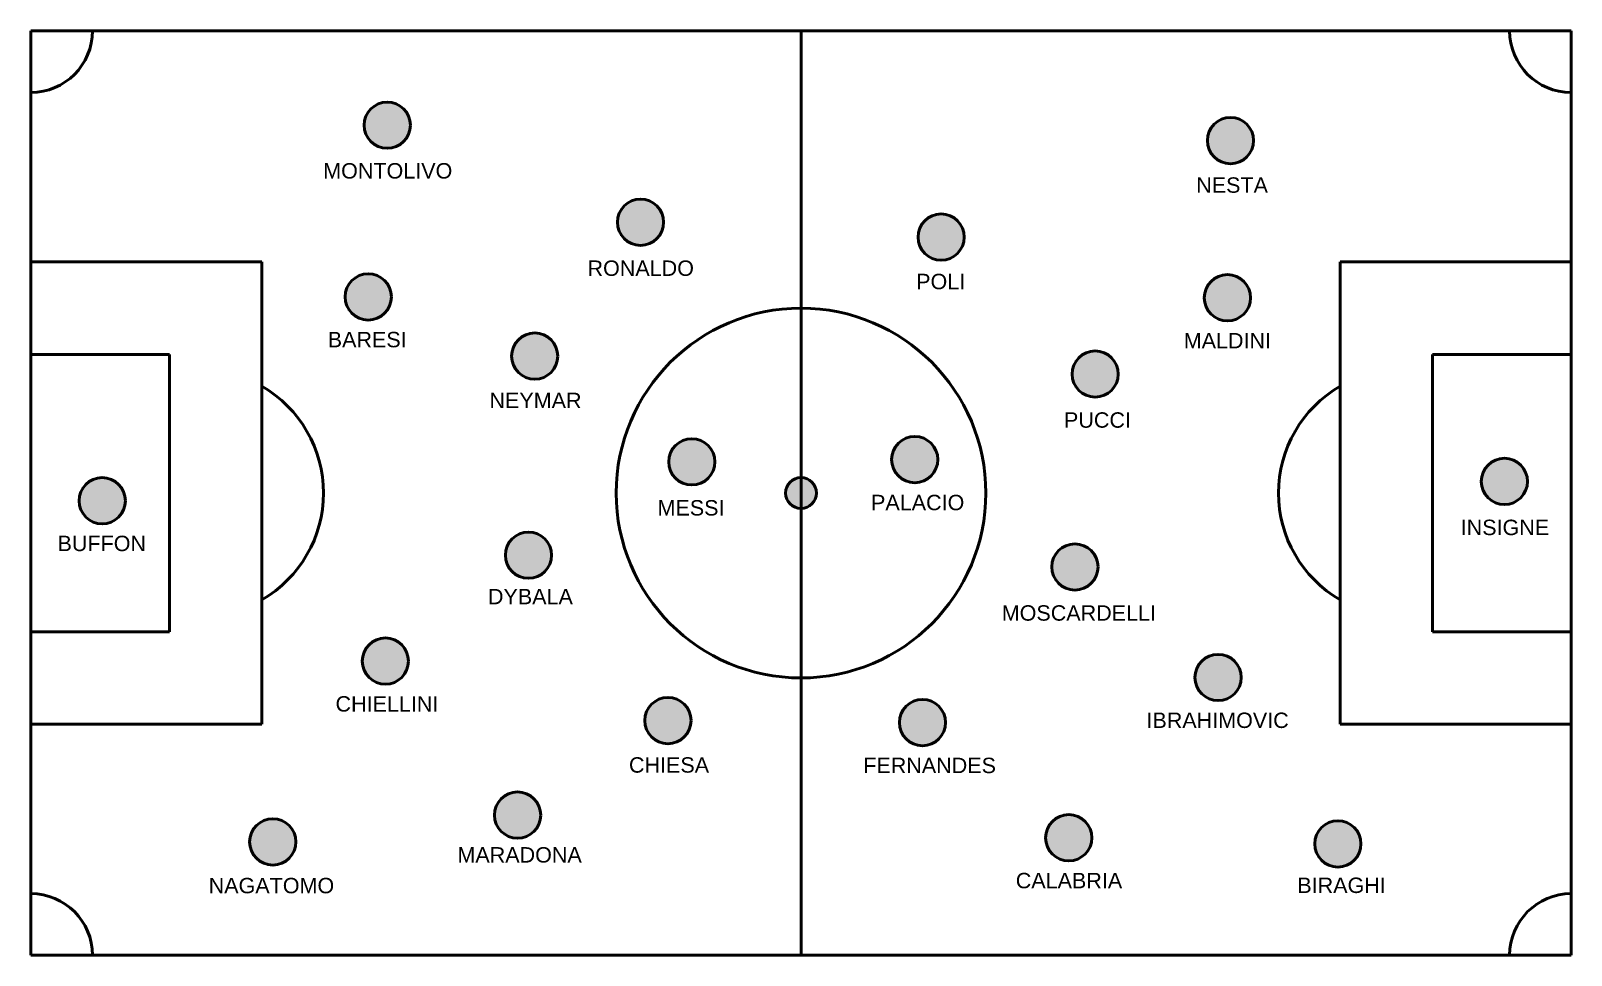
# Model space of a CAD drawing. Header units: millimetres. Extents: x 308 to 508, y 198 to 318.
import ezdxf

# ---------------------------------------------------------------- set-up
doc = ezdxf.new("R2010")
doc.units = ezdxf.units.MM
doc.styles.get("Standard").update_dxf_attribs({"font": 'arial.ttf'})

msp = doc.modelspace()

# ---------------------------------------------------------------- hatches: boundary and pattern name
at = {"lineweight": 50}
h = msp.add_hatch(color=4, dxfattribs=at)
h.dxf.hatch_style = 1
h.paths.add_polyline_path([(357.49, 306.01, 1), (351.49, 306.01, 1)])
h = msp.add_hatch(color=2, dxfattribs=at)
h.dxf.hatch_style = 1
h.paths.add_polyline_path([(466.97, 304.01, 1), (460.97, 304.01, 1)])
h = msp.add_hatch(color=4, dxfattribs=at)
h.dxf.hatch_style = 1
h.paths.add_polyline_path([(390.37, 293.41, 1), (384.37, 293.41, 1)])
h = msp.add_hatch(color=2, dxfattribs=at)
h.dxf.hatch_style = 1
h.paths.add_polyline_path([(429.4, 291.49, 1), (423.4, 291.49, 1)])
h = msp.add_hatch(color=4, dxfattribs=at)
h.dxf.hatch_style = 1
h.paths.add_polyline_path([(355.02, 283.72, 1), (349.02, 283.72, 1)])
h = msp.add_hatch(color=2, dxfattribs=at)
h.dxf.hatch_style = 1
h.paths.add_polyline_path([(466.57, 283.61, 1), (460.57, 283.61, 1)])
h = msp.add_hatch(color=4, dxfattribs=at)
h.dxf.hatch_style = 1
h.paths.add_polyline_path([(376.63, 276.04, 1), (370.63, 276.04, 1)])
h = msp.add_hatch(color=2, dxfattribs=at)
h.dxf.hatch_style = 1
h.paths.add_polyline_path([(449.4, 273.71, 1), (443.4, 273.71, 1)])
h = msp.add_hatch(color=4, dxfattribs=at)
h.dxf.hatch_style = 1
h.paths.add_polyline_path([(397.03, 262.31, 1), (391.03, 262.31, 1)])
h = msp.add_hatch(color=2, dxfattribs=at)
h.dxf.hatch_style = 1
h.paths.add_polyline_path([(425.97, 262.6, 1), (419.97, 262.6, 1)])
h = msp.add_hatch(color=2, dxfattribs=at)
h.dxf.hatch_style = 1
h.paths.add_polyline_path([(502.53, 259.77, 1), (496.53, 259.77, 1)])
h = msp.add_hatch(color=4, dxfattribs=at)
h.dxf.hatch_style = 1
h.paths.add_polyline_path([(320.48, 257.26, 1), (314.48, 257.26, 1)])
h = msp.add_hatch(color=6, dxfattribs=at)
h.dxf.hatch_style = 1
h.paths.add_polyline_path([(408.21, 260.26, 1), (408.21, 256.26)])
h.paths.add_polyline_path([(408.21, 256.26, 0.414214), (410.21, 258.26, 0.414214), (408.21, 260.26)])
h = msp.add_hatch(color=4, dxfattribs=at)
h.dxf.hatch_style = 1
h.paths.add_polyline_path([(375.82, 250.19, 1), (369.82, 250.19, 1)])
h = msp.add_hatch(color=2, dxfattribs=at)
h.dxf.hatch_style = 1
h.paths.add_polyline_path([(446.77, 248.66, 1), (440.77, 248.66, 1)])
h = msp.add_hatch(color=4, dxfattribs=at)
h.dxf.hatch_style = 1
h.paths.add_polyline_path([(357.24, 236.45, 1), (351.24, 236.45, 1)])
h = msp.add_hatch(color=2, dxfattribs=at)
h.dxf.hatch_style = 1
h.paths.add_polyline_path([(465.36, 234.32, 1), (459.36, 234.32, 1)])
h = msp.add_hatch(color=4, dxfattribs=at)
h.dxf.hatch_style = 1
h.paths.add_polyline_path([(393.93, 228.72, 1), (387.93, 228.72, 1)])
h = msp.add_hatch(color=2, dxfattribs=at)
h.dxf.hatch_style = 1
h.paths.add_polyline_path([(426.98, 228.46, 1), (420.98, 228.46, 1)])
h = msp.add_hatch(color=4, dxfattribs=at)
h.dxf.hatch_style = 1
h.paths.add_polyline_path([(374.41, 216.45, 1), (368.41, 216.45, 1)])
h = msp.add_hatch(color=2, dxfattribs=at)
h.dxf.hatch_style = 1
h.paths.add_polyline_path([(445.97, 213.51, 1), (439.97, 213.51, 1)])
h = msp.add_hatch(color=4, dxfattribs=at)
h.dxf.hatch_style = 1
h.paths.add_polyline_path([(342.62, 212.97, 1), (336.62, 212.97, 1)])
h = msp.add_hatch(color=2, dxfattribs=at)
h.dxf.hatch_style = 1
h.paths.add_polyline_path([(480.91, 212.71, 1), (474.91, 212.71, 1)])

# ---------------------------------------------------------------- linework, layer by layer
at = {"color": 0, "lineweight": 50}
for p, q in [((308.21, 198.26), (308.21, 318.26)), ((308.21, 318.26), (508.21, 318.26)), ((308.21, 318.26), (308.21, 288.26)), ((408.21, 318.26), (408.21, 198.26)), ((508.21, 318.26), (508.21, 198.26)), ((308.21, 288.26), (338.21, 288.26)), ((308.21, 288.26), (308.21, 276.26)), ((338.21, 288.26), (338.21, 228.26)), ((508.21, 288.26), (478.21, 288.26)), ((478.21, 288.26), (478.21, 228.26)), ((308.21, 276.26), (326.21, 276.26)), ((326.21, 276.26), (326.21, 240.26)), ((508.21, 276.26), (490.21, 276.26)), ((490.21, 276.26), (490.21, 240.26)), ((326.21, 240.26), (308.21, 240.26)), ((490.21, 240.26), (508.21, 240.26)), ((338.21, 228.26), (308.21, 228.26)), ((478.21, 228.26), (508.21, 228.26)), ((308.21, 198.26), (508.21, 198.26)), ((508.21, 198.26), (308.21, 198.26))]:
    msp.add_line(p, q, dxfattribs=at)
for centre, radius in [((354.49, 306.01), 3), ((463.97, 304.01), 3), ((387.37, 293.41), 3), ((426.4, 291.49), 3), ((352.02, 283.72), 3), ((463.57, 283.61), 3), ((408.21, 258.26), 24), ((373.63, 276.04), 3), ((446.4, 273.71), 3), ((394.03, 262.31), 3), ((422.97, 262.6), 3), ((499.53, 259.77), 3), ((317.48, 257.26), 3), ((408.21, 258.26), 2), ((372.82, 250.19), 3), ((443.77, 248.66), 3), ((354.24, 236.45), 3), ((462.36, 234.32), 3), ((390.93, 228.72), 3), ((423.98, 228.46), 3), ((371.41, 216.45), 3), ((442.97, 213.51), 3), ((339.62, 212.97), 3), ((477.91, 212.71), 3)]:
    msp.add_circle(centre, radius, dxfattribs=at)
for centre, radius, start, end in [((308.21, 318.26), 8, 270, 0), ((508.21, 318.26), 8, 180, 270), ((330.21, 258.26), 16, 300, 60), ((486.21, 258.26), 16, 120, 240), ((308.21, 198.26), 8, 0, 90), ((508.21, 198.26), 8, 90, 180)]:
    msp.add_arc(centre, radius, start, end, dxfattribs=at)

# ---------------------------------------------------------------- texts
at = {"color": 0}
for s, p in [('MONTOLIVO', (346.17, 299.09)), ('NESTA', (459.52, 297.24)), ('RONALDO', (380.49, 286.45)), ('POLI', (423.16, 284.72)), ('BARESI', (346.76, 277.18)), ('MALDINI', (457.9, 277.04)), ('NEYMAR', (367.76, 269.28)), ('PUCCI', (442.35, 266.74)), ('PALACIO', (417.3, 256.03)), ('MESSI', (389.58, 255.34)), ('INSIGNE', (493.86, 252.8)), ('BUFFON', (311.68, 250.72)), ('DYBALA', (367.56, 243.82)), ('MOSCARDELLI', (434.27, 241.69)), ('CHIELLINI', (347.77, 229.89)), ('IBRAHIMOVIC', (453.06, 227.76)), ('CHIESA', (385.87, 221.96)), ('FERNANDES', (416.29, 221.9)), ('MARADONA', (363.6, 210.29)), ('NAGATOMO', (331.3, 206.3)), ('CALABRIA', (436.09, 206.95)), ('BIRAGHI', (472.65, 206.34))]:
    msp.add_text(s, height=2, dxfattribs=at).set_placement(p)

doc.saveas('drawing.dxf')
